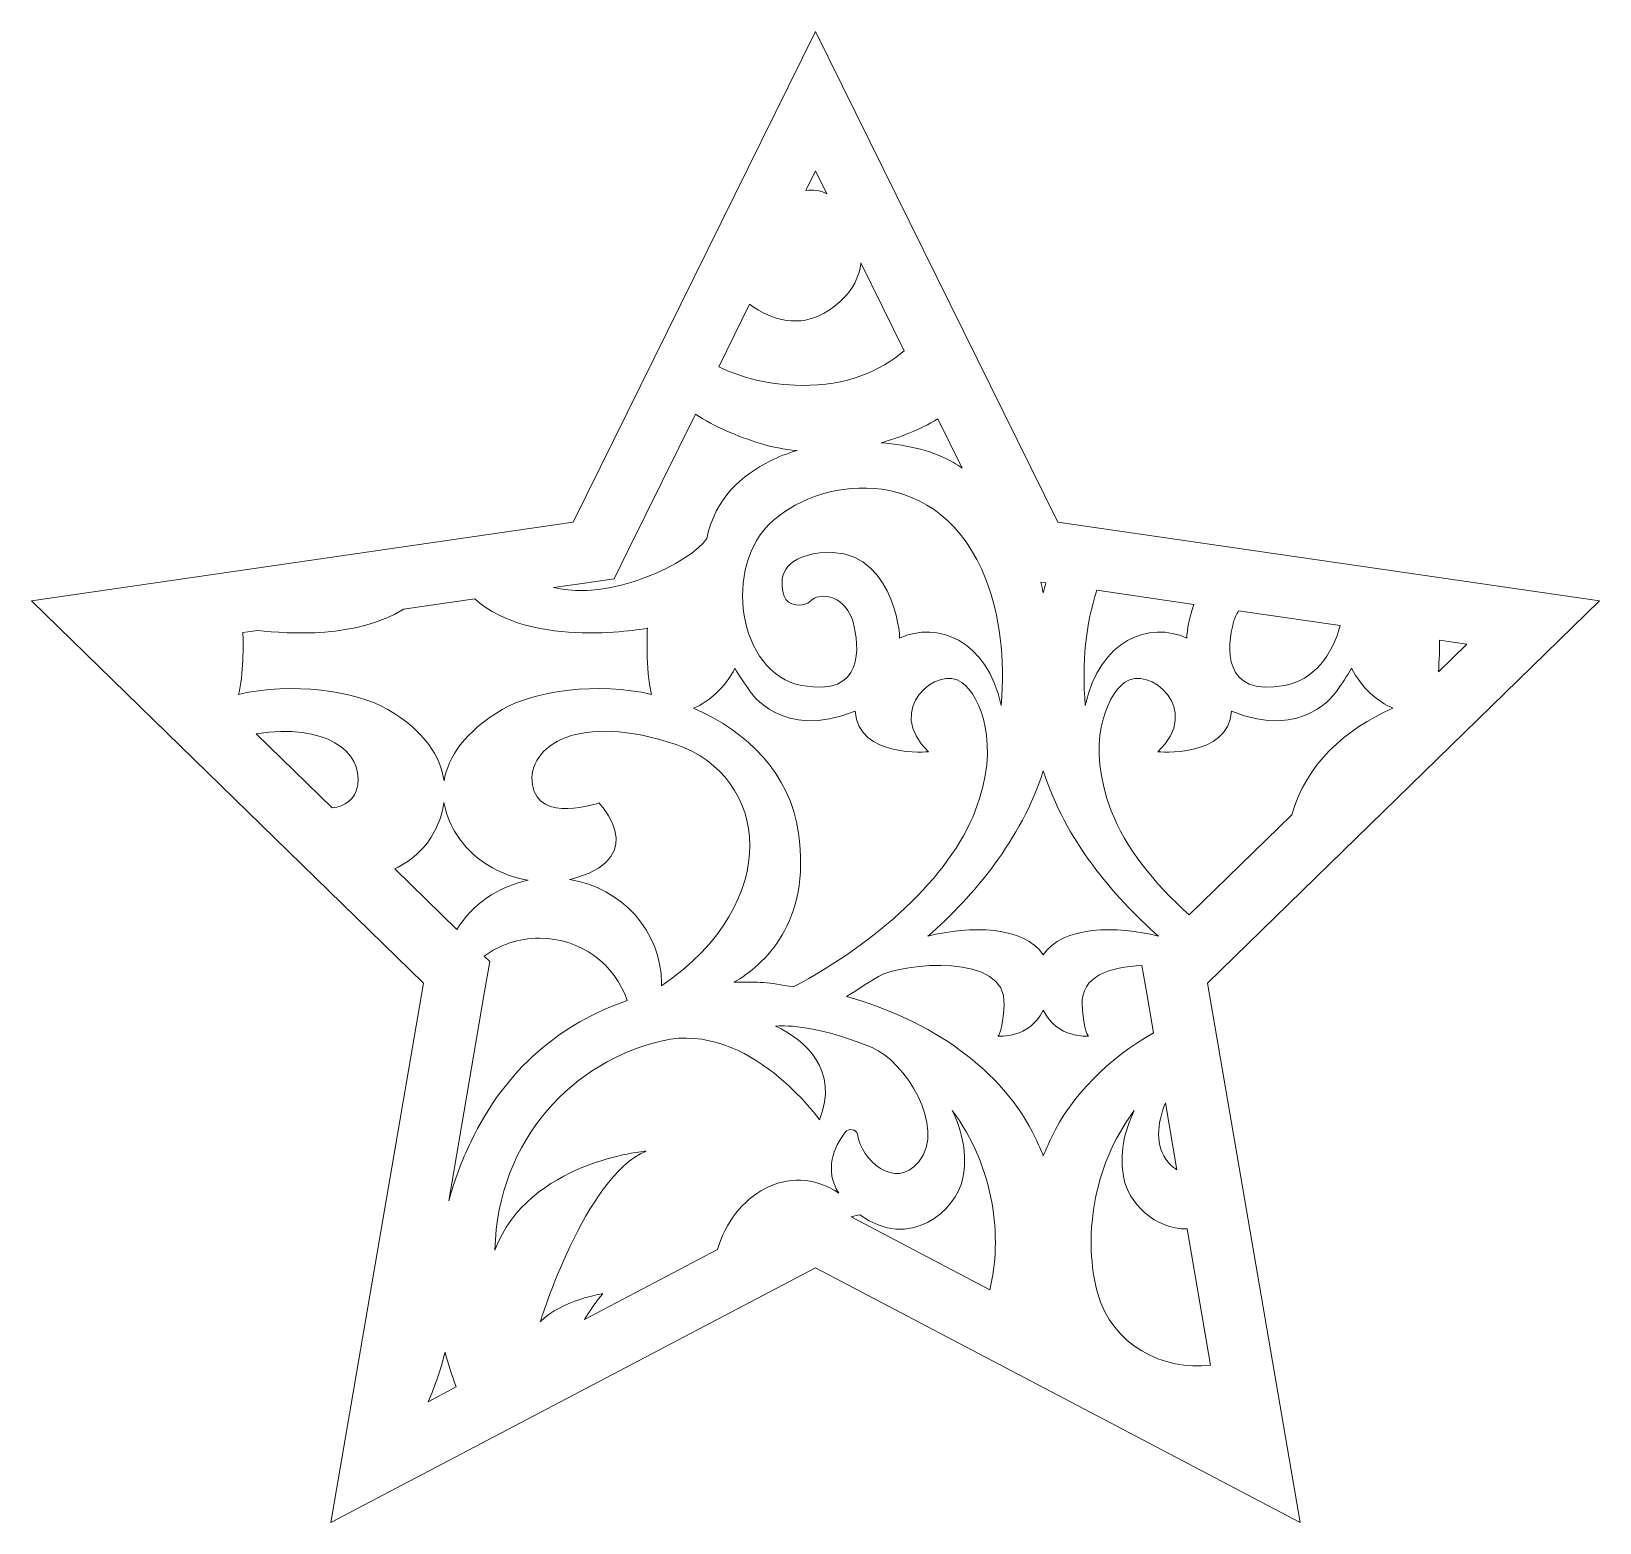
# Model space of a CAD drawing. Header units: millimetres. Extents: x -5 to 164, y -62 to -6.
# Drawn here: x -5.1 to 45.7, y -61.1 to -12.8 of the extents above; entities that cross this region are included whole.
import ezdxf

# ---------------------------------------------------------------- set-up
doc = ezdxf.new("R2010")
doc.units = ezdxf.units.MM
doc.header["$MEASUREMENT"] = 0
doc.layers.add('Layer 1', color=7, linetype='Continuous')

msp = doc.modelspace()

# ---------------------------------------------------------------- linework, layer by layer
at = {"layer": 'Layer 1', "lineweight": 0}
msp.add_lwpolyline([(45.681, -31.283), (28.13, -28.733), (20.281, -12.829), (12.432, -28.733), (-5.119, -31.283), (7.581, -43.662), (4.583, -61.142), (20.281, -52.889), (35.979, -61.142), (32.981, -43.662), (45.681, -31.283)], dxfattribs=at)
for points, knots in [([(20.649, -18.095), (20.423, -17.973), (20.19, -17.95), (19.964, -17.99), (19.964, -17.99), (20.281, -17.348), (20.281, -17.348), (20.281, -17.348), (20.649, -18.095), (20.649, -18.095)], [0, 0, 0, 0, 1, 1, 1, 2, 2, 2, 3, 3, 3, 3]), ([(20.558, -21.957), (21.343, -21.508), (21.683, -20.918), (21.751, -20.328), (21.751, -20.328), (23.158, -23.177), (23.158, -23.177), (22.37, -23.838), (21.297, -24.316), (19.823, -24.299), (18.771, -24.288), (17.887, -24.051), (17.146, -23.7), (17.146, -23.7), (18.147, -21.672), (18.147, -21.672), (18.904, -22.237), (19.777, -22.404), (20.558, -21.957)], [0, 0, 0, 0, 1, 1, 1, 2, 2, 2, 3, 3, 3, 4, 4, 4, 5, 5, 5, 6, 6, 6, 6]), ([(12.72, -30.712), (12.72, -30.712), (13.76, -30.561), (13.76, -30.561), (13.76, -30.561), (14.225, -29.618), (14.225, -29.618), (14.225, -29.618), (16.39, -25.232), (16.39, -25.232), (17.022, -25.639), (17.701, -25.936), (18.541, -26.195), (18.879, -26.298), (19.265, -26.373), (19.685, -26.41), (19.37, -26.501), (19.074, -26.615), (18.807, -26.752), (17.894, -27.218), (17.033, -27.941), (16.762, -29.254), (16.258, -30.036), (13.606, -31.326), (11.79, -30.847), (11.79, -30.847), (12.72, -30.712), (12.72, -30.712)], [0, 0, 0, 0, 1, 1, 1, 2, 2, 2, 3, 3, 3, 4, 4, 4, 5, 5, 5, 6, 6, 6, 7, 7, 7, 8, 8, 8, 9, 9, 9, 9]), ([(24.248, -25.387), (24.248, -25.387), (25.034, -26.979), (25.034, -26.979), (24.936, -26.915), (24.84, -26.855), (24.746, -26.799), (24.139, -26.442), (23.3, -26.225), (22.405, -26.155), (23.023, -25.987), (23.646, -25.732), (24.248, -25.387)], [0, 0, 0, 0, 1, 1, 1, 2, 2, 2, 3, 3, 3, 4, 4, 4, 4]), ([(25.808, -30.605), (26.244, -31.733), (26.429, -33.152), (26.297, -34.665), (25.828, -32.526), (24.224, -31.934), (23.007, -32.486), (23.028, -32.383), (22.771, -29.434), (20.419, -29.727), (19.192, -29.879), (19.086, -30.538), (19.265, -31.132), (19.359, -31.444), (19.882, -31.523), (20.14, -31.269), (20.205, -31.205), (20.283, -31.16), (20.379, -31.144), (21.027, -31.037), (21.396, -31.591), (21.497, -31.971), (21.702, -32.745), (21.889, -34.41), (19.831, -34.02), (17.774, -33.63), (17.239, -30.141), (18.905, -28.677), (20.57, -27.213), (24.338, -26.799), (25.808, -30.605)], [0, 0, 0, 0, 1, 1, 1, 2, 2, 2, 3, 3, 3, 4, 4, 4, 5, 5, 5, 6, 6, 6, 7, 7, 7, 8, 8, 8, 9, 9, 9, 10, 10, 10, 10]), ([(27.659, -31.023), (27.633, -30.902), (27.604, -30.787), (27.575, -30.673), (27.575, -30.673), (27.738, -30.697), (27.738, -30.697), (27.711, -30.804), (27.683, -30.91), (27.659, -31.023)], [0, 0, 0, 0, 1, 1, 1, 2, 2, 2, 3, 3, 3, 3]), ([(32.534, -31.394), (32.339, -31.953), (32.302, -32.445), (32.311, -32.486), (31.094, -31.934), (29.49, -32.526), (29.021, -34.665), (28.901, -33.297), (29.044, -32.007), (29.394, -30.938), (29.394, -30.938), (32.534, -31.394), (32.534, -31.394)], [0, 0, 0, 0, 1, 1, 1, 2, 2, 2, 3, 3, 3, 4, 4, 4, 4]), ([(6.934, -31.553), (6.934, -31.553), (9.244, -31.217), (9.244, -31.217), (11.078, -32.874), (14.835, -32.166), (14.835, -32.166), (14.835, -32.166), (14.767, -33.519), (14.97, -34.309), (13.253, -33.906), (11.172, -34.187), (10.132, -34.8), (8.928, -35.51), (8.377, -36.343), (8.249, -37.11), (8.14, -36.342), (7.643, -35.515), (6.432, -34.8), (5.392, -34.187), (3.31, -33.906), (1.593, -34.309), (1.757, -33.673), (1.745, -32.675), (1.734, -32.308), (1.734, -32.308), (2.222, -32.238), (2.222, -32.238), (3.207, -32.355), (5.451, -32.489), (6.934, -31.553)], [0, 0, 0, 0, 1, 1, 1, 2, 2, 2, 3, 3, 3, 4, 4, 4, 5, 5, 5, 6, 6, 6, 7, 7, 7, 8, 8, 8, 9, 9, 9, 10, 10, 10, 10]), ([(37.274, -32.083), (37.026, -33.044), (36.411, -33.845), (35.486, -34.02), (33.429, -34.41), (33.616, -32.745), (33.821, -31.971), (33.851, -31.857), (33.909, -31.728), (33.988, -31.605), (33.988, -31.605), (37.274, -32.083), (37.274, -32.083)], [0, 0, 0, 0, 1, 1, 1, 2, 2, 2, 3, 3, 3, 4, 4, 4, 4]), ([(40.458, -33.581), (40.49, -33.203), (40.496, -32.823), (40.493, -32.55), (40.493, -32.55), (41.383, -32.68), (41.383, -32.68), (41.383, -32.68), (40.458, -33.581), (40.458, -33.581)], [0, 0, 0, 0, 1, 1, 1, 2, 2, 2, 3, 3, 3, 3]), ([(18.166, -34.215), (18.166, -34.215), (19.194, -35.825), (21.567, -34.853), (21.661, -36.387), (23.946, -36.166), (23.946, -36.166), (22.477, -34.8), (24.24, -33.337), (25.024, -33.922), (25.634, -34.378), (26.289, -35.93), (25.457, -38.083), (24.624, -40.236), (22.239, -42.376), (19.562, -43.786), (18.734, -43.635), (18.483, -43.62), (17.64, -43.635), (18.612, -43.076), (20.142, -41.715), (19.733, -38.801), (19.464, -36.879), (18.064, -35.51), (16.334, -34.759), (16.829, -34.536), (17.351, -34.095), (17.671, -33.465), (17.818, -33.711), (17.982, -33.961), (18.166, -34.215)], [0, 0, 0, 0, 1, 1, 1, 2, 2, 2, 3, 3, 3, 4, 4, 4, 5, 5, 5, 6, 6, 6, 7, 7, 7, 8, 8, 8, 9, 9, 9, 10, 10, 10, 10]), ([(32.383, -41.452), (31.222, -40.408), (30.312, -39.248), (29.861, -38.083), (29.029, -35.93), (29.684, -34.378), (30.294, -33.922), (31.078, -33.337), (32.841, -34.8), (31.371, -36.166), (31.371, -36.166), (33.657, -36.387), (33.751, -34.853), (36.124, -35.825), (37.152, -34.215), (37.152, -34.215), (37.336, -33.961), (37.5, -33.711), (37.647, -33.465), (37.967, -34.095), (38.489, -34.536), (38.984, -34.759), (37.437, -35.43), (36.157, -36.597), (35.71, -38.209), (35.71, -38.209), (32.383, -41.452), (32.383, -41.452)], [0, 0, 0, 0, 1, 1, 1, 2, 2, 2, 3, 3, 3, 4, 4, 4, 5, 5, 5, 6, 6, 6, 7, 7, 7, 8, 8, 8, 9, 9, 9, 9]), ([(15.29, -43.755), (15.291, -43.728), (15.292, -43.7), (15.292, -43.671), (15.292, -41.978), (14.001, -40.573), (12.309, -40.304), (12.389, -40.287), (12.47, -40.266), (12.55, -40.242), (14.906, -39.532), (13.267, -37.825), (13.267, -37.825), (13.267, -37.825), (11.307, -38.508), (11.112, -37.24), (10.916, -35.971), (12.635, -34.864), (15.77, -35.938), (18.753, -36.959), (19.304, -41), (15.29, -43.755)], [0, 0, 0, 0, 1, 1, 1, 2, 2, 2, 3, 3, 3, 4, 4, 4, 5, 5, 5, 6, 6, 6, 7, 7, 7, 7]), ([(2.165, -35.59), (4.419, -35.223), (5.617, -36.171), (5.452, -37.24), (5.375, -37.739), (5.023, -37.934), (4.626, -37.989), (4.626, -37.989), (2.165, -35.59), (2.165, -35.59)], [0, 0, 0, 0, 1, 1, 1, 2, 2, 2, 3, 3, 3, 3]), ([(27.659, -42.746), (27.058, -41.823), (25.267, -41.782), (23.924, -42.146), (25.408, -40.83), (26.945, -39.024), (27.659, -36.79), (28.373, -39.024), (29.91, -40.83), (31.394, -42.146), (30.051, -41.782), (28.26, -41.823), (27.659, -42.746)], [0, 0, 0, 0, 1, 1, 1, 2, 2, 2, 3, 3, 3, 4, 4, 4, 4]), ([(7.458, -39.403), (7.791, -39.077), (8.149, -38.498), (8.247, -37.815), (8.357, -38.5), (8.77, -39.075), (9.106, -39.403), (9.573, -39.862), (10.24, -40.208), (10.974, -40.333), (9.99, -40.533), (9.162, -41.123), (8.661, -41.922), (8.661, -41.922), (6.653, -39.965), (6.653, -39.965), (6.957, -39.811), (7.233, -39.624), (7.458, -39.403)], [0, 0, 0, 0, 1, 1, 1, 2, 2, 2, 3, 3, 3, 4, 4, 4, 5, 5, 5, 6, 6, 6, 6]), ([(9.552, -44), (9.552, -44), (9.73, -42.964), (9.73, -42.964), (9.73, -42.964), (9.549, -42.787), (9.549, -42.787), (10.049, -42.427), (10.667, -42.21), (11.341, -42.21), (12.687, -42.21), (13.789, -43.059), (14.182, -44.226), (12.038, -44.968), (10.259, -46.417), (9.112, -48.812), (8.821, -49.421), (8.581, -50.061), (8.4, -50.722), (8.4, -50.722), (9.552, -44), (9.552, -44)], [0, 0, 0, 0, 1, 1, 1, 2, 2, 2, 3, 3, 3, 4, 4, 4, 5, 5, 5, 6, 6, 6, 7, 7, 7, 7]), ([(27.659, -44.541), (28.106, -45.473), (29.122, -45.381), (29.122, -45.381), (29.122, -45.381), (28.975, -45.25), (28.922, -44.362), (28.867, -43.449), (29.832, -43.128), (30.854, -43.094), (30.854, -43.094), (31.009, -44.001), (31.009, -44.001), (31.009, -44.001), (31.228, -45.274), (31.228, -45.274), (29.764, -46.127), (28.578, -47.283), (27.914, -48.682), (27.822, -48.876), (27.737, -49.068), (27.659, -49.26), (27.581, -49.068), (27.496, -48.876), (27.404, -48.682), (26.352, -46.466), (24, -44.851), (21.29, -44.101), (21.686, -43.856), (21.849, -43.716), (22.323, -43.448), (23.103, -43.006), (26.497, -42.672), (26.396, -44.362), (26.343, -45.25), (26.195, -45.381), (26.195, -45.381), (26.195, -45.381), (27.212, -45.473), (27.659, -44.541)], [0, 0, 0, 0, 1, 1, 1, 2, 2, 2, 3, 3, 3, 4, 4, 4, 5, 5, 5, 6, 6, 6, 7, 7, 7, 8, 8, 8, 9, 9, 9, 10, 10, 10, 11, 11, 11, 12, 12, 12, 13, 13, 13, 13]), ([(11.366, -54.635), (11.366, -54.635), (12.803, -49.951), (14.795, -49.105), (14.795, -49.105), (10.971, -49.429), (9.897, -52.317), (9.979, -48.687), (12.494, -46.169), (15.32, -45.529), (18.146, -44.888), (20.414, -48.097), (20.414, -48.097), (21.044, -46.462), (19.978, -45.538), (18.983, -45.053), (19.201, -45.063), (20.098, -44.931), (22.116, -45.754), (23.15, -46.176), (24.555, -48.309), (23.615, -49.463), (22.867, -50.382), (21.756, -49.404), (21.637, -48.557), (21.615, -48.4), (21.345, -48.355), (21.242, -48.492), (20.874, -48.982), (20.559, -49.707), (21.035, -50.466), (19.406, -49.379), (17.601, -50.549), (17.108, -52.298), (17.108, -52.298), (12.802, -54.562), (12.802, -54.562), (12.965, -54.282), (13.159, -54.002), (13.391, -53.725), (13.391, -53.725), (12.084, -53.92), (11.366, -54.635)], [0, 0, 0, 0, 1, 1, 1, 2, 2, 2, 3, 3, 3, 4, 4, 4, 5, 5, 5, 6, 6, 6, 7, 7, 7, 8, 8, 8, 9, 9, 9, 10, 10, 10, 11, 11, 11, 12, 12, 12, 13, 13, 13, 14, 14, 14, 14]), ([(31.617, -47.545), (31.617, -47.545), (31.989, -49.709), (31.989, -49.709), (31.89, -49.65), (31.793, -49.574), (31.703, -49.463), (31.278, -48.941), (31.334, -48.219), (31.617, -47.545)], [0, 0, 0, 0, 1, 1, 1, 2, 2, 2, 3, 3, 3, 3]), ([(21.432, -51.235), (21.552, -51.201), (21.652, -51.179), (21.714, -51.167), (23.322, -52.35), (24.847, -51.048), (25.052, -49.984), (25.2, -49.22), (25.041, -48.469), (24.711, -47.792), (26.083, -49.608), (26.343, -51.946), (25.924, -53.597), (25.924, -53.597), (21.432, -51.235), (21.432, -51.235)], [0, 0, 0, 0, 1, 1, 1, 2, 2, 2, 3, 3, 3, 4, 4, 4, 5, 5, 5, 5]), ([(29.416, -53.692), (28.963, -52.037), (29.208, -49.643), (30.607, -47.792), (30.277, -48.469), (30.118, -49.22), (30.266, -49.984), (30.414, -50.754), (31.255, -51.643), (32.318, -51.628), (32.318, -51.628), (33.074, -56.036), (33.074, -56.036), (31.558, -56.23), (29.887, -55.412), (29.416, -53.692)], [0, 0, 0, 0, 1, 1, 1, 2, 2, 2, 3, 3, 3, 4, 4, 4, 5, 5, 5, 5]), ([(8.282, -55.617), (8.373, -55.995), (8.5, -56.372), (8.645, -56.748), (8.645, -56.748), (7.731, -57.228), (7.731, -57.228), (7.969, -56.694), (8.152, -56.155), (8.282, -55.617)], [0, 0, 0, 0, 1, 1, 1, 2, 2, 2, 3, 3, 3, 3])]:
    msp.add_open_spline(points, degree=3, knots=knots, dxfattribs=at)

doc.saveas('drawing.dxf')
